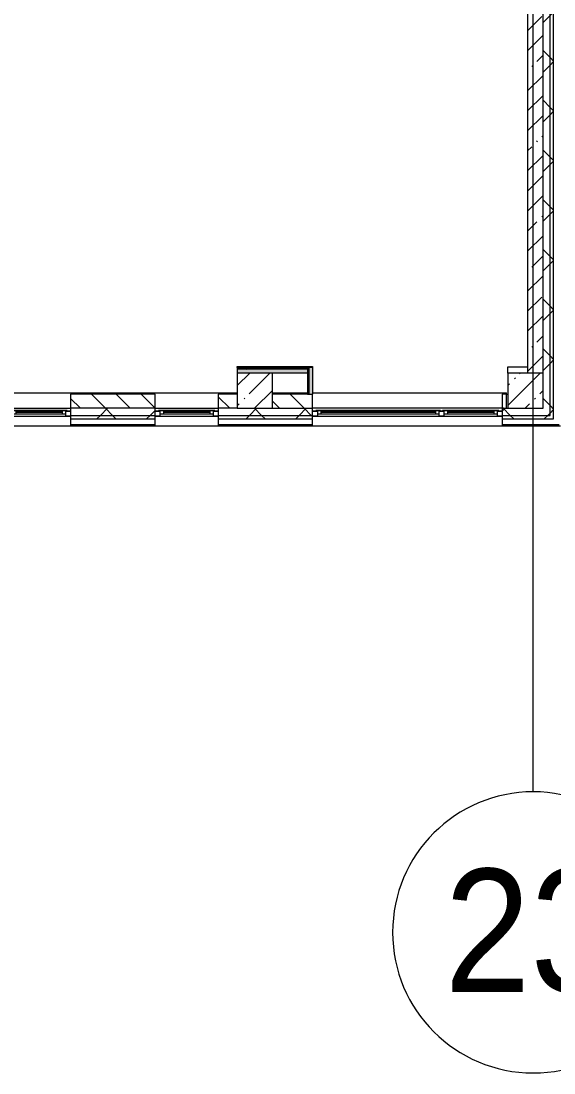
# Model space of a CAD drawing. Header units: millimetres. Extents: x 81632 to 272167, y -8553 to 29000.
# Drawn here: x 222236 to 229816, y -5906 to 9060 of the extents above; entities that cross this region are included whole.
import ezdxf

# ---------------------------------------------------------------- set-up
doc = ezdxf.new("R2010")
doc.units = ezdxf.units.MM
for name, color, linetype, lineweight, true_color in [('A-FLOR-1', 7, 'Continuous', 5, 0xaaaaaa), ('I-WALL-1', 7, 'Continuous', 5, 0xe7e7e7), ('I-WALL-2', 7, 'Continuous', 9, 0xe7e7e7)]:
    doc.layers.add(name, color=color, linetype=linetype, lineweight=lineweight, true_color=true_color)
for name, color, linetype, lineweight in [('A-GLAZ-3', 7, 'Continuous', 5), ('A-WALL', 7, 'Continuous', 9), ('A-WALL-2', 7, 'Continuous', 5), ('I-WALL-3', 7, 'Continuous', 5), ('S-COLS-1', 7, 'Continuous', 5), ('Оси', 7, 'Continuous', 9), ('Оси-1', 7, 'Continuous', 20)]:
    doc.layers.add(name, color=color, linetype=linetype, lineweight=lineweight)
doc.styles.add('Arial_1', font='arial.ttf', dxfattribs={"width": 0.9, "height": 1750})
pattern_1 = [(45, (144961.33, 0), (-353.5534, 353.5534), []), (135, (144961.33, 0), (-353.5534, -353.5534), [])]
pattern_2 = [(135, (144961.33, 0), (-176.7767, -176.7767), [])]
pattern_3 = [(45, (144961.3, 0), (-530.33, 530.33), []), (135, (144961.3, 0), (-530.33, -530.33), [])]

# ---------------------------------------------------------------- blocks, each defined once
blk = doc.blocks.new('BSC_Колонна _Прямоугольная - 500х500-V26-2_6_3_птичка')
at = {"layer": 'S-COLS-1'}
h = blk.add_hatch(dxfattribs=at)
h.set_pattern_fill('FP_61', color=256, style=0, pattern_type=2)
h.set_pattern_definition([(45, (-80600, -3800), (-285.1231, 285.1231), []), (45, (-80314.88, -3800), (-285.1231, 285.1231), [504.031, -100.806, 16.764, -84.042])])
h.paths.add_polyline_path([(-250, -250), (250, -250), (250, 250), (-250, 250), (-250, -57)])
for p, q in [((250, 250), (-250, 250)), ((-250, 250), (-250, -250)), ((250, -250), (250, 250)), ((-250, -250), (250, -250))]:
    blk.add_line(p, q, dxfattribs=at)
blk = doc.blocks.new('120_Окно_СКБ_2Ст - 120_Окно_СКБ_2Ст 2700х2500 _мал створка слева_-22808065-2_6_3_птичка')
at = {"layer": 'A-GLAZ-3'}
for p, q in [((-1350, -75), (-1350, -5)), ((-1350, -5), (-1280, -5)), ((1350, -5), (-1350, -5)), ((-1280, -75), (-1350, -75)), ((-1350, -75), (-1300, -75)), ((-1280, -75), (-1300, -75)), ((-1300, -75), (-1300, -85)), ((-1300, -85), (-500, -85)), ((-500, -85), (-1300, -85)), ((-1280, -5), (-1280, -75)), ((-520, -35), (-1280, -35)), ((-1280, -35), (-1280, -75)), ((-1230, -85), (-1230, -35)), ((-1230, -55), (-570, -55)), ((-570, -65), (-1230, -65)), ((-570, -85), (-570, -35)), ((-520, -75), (-520, -5)), ((-520, -5), (-450, -5)), ((-520, -75), (-520, -35)), ((-450, -75), (-520, -75)), ((-500, -75), (-520, -75)), ((-500, -75), (-470, -75)), ((-500, -85), (-500, -75)), ((-450, -75), (-470, -75)), ((-470, -75), (-470, -85)), ((-470, -85), (1300, -85)), ((1300, -85), (-470, -85)), ((-450, -5), (-450, -75)), ((1280, -35), (-450, -35)), ((-450, -35), (-450, -75)), ((-400, -85), (-400, -35)), ((-400, -55), (1230, -55)), ((1230, -65), (-400, -65)), ((1230, -85), (1230, -35)), ((1280, -75), (1280, -5)), ((1280, -5), (1350, -5)), ((1280, -75), (1280, -35)), ((1350, -75), (1280, -75)), ((1300, -75), (1280, -75)), ((1300, -75), (1350, -75)), ((1300, -85), (1300, -75)), ((1350, -5), (1350, -75))]:
    blk.add_line(p, q, dxfattribs=at)
blk = doc.blocks.new('120_Окно_СКБ_1Ст - 120_Окно_СКБ_1Ст 900х2500_h_-19906150-2_6_3_птичка')
at = {"layer": 'A-GLAZ-3'}
for p, q in [((-450, -75), (-450, -5)), ((-450, -5), (-380, -5)), ((450, -5), (-450, -5)), ((-380, -75), (-450, -75)), ((-450, -75), (-400, -75)), ((-380, -75), (-400, -75)), ((-400, -75), (-400, -85)), ((-400, -85), (400, -85)), ((400, -85), (-400, -85)), ((-380, -5), (-380, -75)), ((380, -35), (-380, -35)), ((-380, -35), (-380, -75)), ((-330, -85), (-330, -35)), ((-330, -55), (330, -55)), ((330, -65), (-330, -65)), ((330, -85), (330, -35)), ((380, -75), (380, -5)), ((380, -5), (450, -5)), ((380, -75), (380, -35)), ((450, -75), (380, -75)), ((400, -75), (380, -75)), ((400, -75), (450, -75)), ((400, -85), (400, -75)), ((450, -5), (450, -75))]:
    blk.add_line(p, q, dxfattribs=at)
blk = doc.blocks.new('BSC_Колонна _Прямоугольная - 500х500-V130-2_6_3_птичка')
at = {"layer": 'S-COLS-1'}
h = blk.add_hatch(dxfattribs=at)
h.set_pattern_fill('FP_148', color=256, style=0, pattern_type=2)
h.set_pattern_definition([(45, (-84450, -3800), (-285.1231, 285.1231), []), (45, (-84164.88, -3800), (-285.1231, 285.1231), [504.031, -100.806, 16.764, -84.042])])
h.paths.add_polyline_path([(-250, -250), (250, -250), (250, 250), (-250, 250), (-250, -57)])
for p, q in [((250, 250), (-250, 250)), ((-250, 250), (-250, -250)), ((250, -250), (250, 250)), ((-250, -250), (250, -250))]:
    blk.add_line(p, q, dxfattribs=at)
blk = doc.blocks.new('Ось сетки - D8-29747960-2_6_3_птичка')
at = {"layer": 'Оси-1'}
for start, end in [(360, 180), (180, 360)]:
    blk.add_arc((0, 0), 4, start, end, dxfattribs=at)

msp = doc.modelspace()

# ---------------------------------------------------------------- hatches: boundary and pattern name
at = {"layer": 'A-WALL-2'}
h = msp.add_hatch(dxfattribs=at)
h.set_pattern_fill('FP_65', color=256, style=0, pattern_type=2)
h.set_pattern_definition(pattern_1)
h.paths.add_polyline_path([(229661.3, 3450), (229761.3, 3450), (229761.3, 10250), (229661.3, 10250), (229661.3, 3550)])
h = msp.add_hatch(dxfattribs=at)
h.set_pattern_fill('FP_65', color=256, style=0, pattern_type=2)
h.set_pattern_definition(pattern_1)
h.paths.add_polyline_path([(229811.3, 3400), (229811.3, 10250), (229761.3, 10250), (229761.3, 3400)])
h = msp.add_hatch(dxfattribs=at)
h.set_pattern_fill('FP_75', color=256, style=0, pattern_type=2)
h.set_pattern_definition(pattern_2)
h.paths.add_polyline_path([(225311.3, 3550), (225311.3, 3750), (225041.3, 3750), (225041.3, 3550), (225133.9, 3550)])
h.paths.add_polyline_path([(222941.3, 3550), (224141.3, 3550), (224141.3, 3750), (222941.3, 3750), (222941.3, 3743.1)])
h.paths.add_polyline_path([(222041.3, 3550), (222041.3, 3750), (220941.3, 3750), (220941.3, 3550), (221532.1, 3550)])
h = msp.add_hatch(dxfattribs=at)
h.set_pattern_fill('FP_75', color=256, style=0, pattern_type=2)
h.set_pattern_definition(pattern_2)
h.paths.add_polyline_path([(225811.3, 3550), (226381.3, 3550), (226381.3, 3750), (225811.3, 3750), (225811.3, 3743.1)])
h.paths.add_polyline_path([(229141.3, 3550), (229141.3, 3750), (229081.3, 3750), (229081.3, 3550)])
h = msp.add_hatch(dxfattribs=at)
h.set_pattern_fill('FP_65', color=256, style=0, pattern_type=2)
h.set_pattern_definition(pattern_1)
h.paths.add_polyline_path([(229081.3, 3450), (229661.3, 3450), (229661.3, 3550), (229081.3, 3550)])
h.paths.add_polyline_path([(226381.3, 3450), (226381.3, 3550), (225041.3, 3550), (225041.3, 3450), (225811.3, 3450)])
h.paths.add_polyline_path([(222941.3, 3450), (224141.3, 3450), (224141.3, 3550), (222941.3, 3550)])
h.paths.add_polyline_path([(221532.1, 3450), (222041.3, 3450), (222041.3, 3550), (220661.3, 3550), (220661.3, 3450), (220941.3, 3450)])
h = msp.add_hatch(dxfattribs=at)
h.set_pattern_fill('FP_65', color=256, style=0, pattern_type=2)
h.set_pattern_definition(pattern_1)
h.paths.add_polyline_path([(229081.3, 3400), (229761.3, 3400), (229761.3, 3450), (229081.3, 3450)])
h.paths.add_polyline_path([(222941.3, 3400), (224141.3, 3400), (224141.3, 3450), (222941.3, 3450)])
h.paths.add_polyline_path([(221532.1, 3400), (222041.3, 3400), (222041.3, 3450), (220661.3, 3450), (220661.3, 3400)])
h.paths.add_polyline_path([(225133.9, 3400), (226381.3, 3400), (226381.3, 3450), (225041.3, 3450), (225041.3, 3400)])
at = {"layer": 'I-WALL-1'}
msp.add_hatch(color=256, dxfattribs=at).paths.add_polyline_path([(226311.3, 4055), (226311.3, 4105), (225311.3, 4105), (225311.3, 4055), (226034.4, 4055)])
at = {"layer": 'I-WALL-2'}
msp.add_hatch(color=256, dxfattribs=at).paths.add_polyline_path([(226336.3, 3750), (226386.3, 3750), (226386.3, 4130), (226336.3, 4130), (226336.3, 4055)])
at = {"layer": 'I-WALL-3'}
h = msp.add_hatch(dxfattribs=at)
h.set_pattern_fill('FP_73', color=256, style=0, pattern_type=2)
h.set_pattern_definition([(45, (144961.33, 0), (-285.1231, 285.1231), []), (45, (145246.45, 0), (-285.1231, 285.1231), [504.031, -100.806, 16.764, -84.042])])
h.paths.add_polyline_path([(229661.3, 4050), (229661.3, 10900), (229441.3, 10900), (229441.3, 4050)])
h.paths.add_polyline_path([(229441.3, 11550), (229661.3, 11550), (229661.3, 15150), (229441.3, 15150), (229441.3, 12200)])
h = msp.add_hatch(dxfattribs=at)
h.set_pattern_fill('FP_159', color=256, style=0, pattern_type=2)
h.set_pattern_definition(pattern_3)
h.paths.add_polyline_path([(226323.8, 4117.5), (226336.3, 4117.5), (226336.3, 4130), (225311.3, 4130), (225311.3, 4117.5), (226034.4, 4117.5)])
h = msp.add_hatch(dxfattribs=at)
h.set_pattern_fill('FP_159', color=256, style=0, pattern_type=2)
h.set_pattern_definition(pattern_3)
h.paths.add_polyline_path([(226311.3, 4105), (226323.8, 4105), (226323.8, 4117.5), (225311.3, 4117.5), (225311.3, 4105), (226034.4, 4105)])
h = msp.add_hatch(dxfattribs=at)
h.set_pattern_fill('FP_159', color=256, style=0, pattern_type=2)
h.set_pattern_definition(pattern_3)
h.paths.add_polyline_path([(226311.3, 3750), (226323.8, 3750), (226323.8, 4105), (226311.3, 4105), (226311.3, 4055)])
h = msp.add_hatch(dxfattribs=at)
h.set_pattern_fill('FP_159', color=256, style=0, pattern_type=2)
h.set_pattern_definition(pattern_3)
h.paths.add_polyline_path([(226323.8, 3750), (226336.3, 3750), (226336.3, 4117.5), (226323.8, 4117.5), (226323.8, 4055)])

# ---------------------------------------------------------------- linework, layer by layer
at = {"layer": 'A-FLOR-1'}
for p, q in [((225311.3, 4130), (225311.3, 4145)), ((225311.3, 4145), (226381.3, 4145)), ((226381.3, 4145), (226381.3, 4130)), ((229161.3, 4050), (229161.3, 4140)), ((229161.3, 4140), (229441.3, 4140)), ((229141.3, 3750), (229161.3, 3750))]:
    msp.add_line(p, q, dxfattribs=at)
at = {"layer": 'A-WALL'}
for p, q in [((229761.3, 3450), (229761.3, 10250)), ((229811.3, 3400), (229811.3, 10250)), ((226323.8, 4117.5), (225311.3, 4117.5)), ((226311.3, 4105), (225311.3, 4105)), ((226311.3, 4105), (226311.3, 4055)), ((226323.8, 3750), (226323.8, 4117.5)), ((226336.3, 3750), (226336.3, 4130)), ((224141.3, 3550), (222941.3, 3550)), ((222941.3, 3450), (224141.3, 3450)), ((225311.3, 3550), (225041.3, 3550)), ((225041.3, 3450), (226381.3, 3450)), ((225811.3, 3550), (226381.3, 3550)), ((229081.3, 3550), (229141.3, 3550)), ((229081.3, 3450), (229761.3, 3450)), ((222941.3, 3400), (224141.3, 3400)), ((222941.3, 3320), (224141.3, 3320)), ((225041.3, 3400), (226381.3, 3400)), ((225041.3, 3320), (226381.3, 3320)), ((229081.3, 3400), (229811.3, 3400)), ((229081.3, 3320), (229891.3, 3320))]:
    msp.add_line(p, q, dxfattribs=at)
at = {"layer": 'A-WALL-2'}
for p, q in [((229661.3, 4050), (229661.3, 4050)), ((222941.3, 3750), (222941.3, 3300)), ((224141.3, 3750), (222941.3, 3750)), ((224141.3, 3300), (224141.3, 3750)), ((225041.3, 3750), (225041.3, 3300)), ((225311.3, 3750), (225041.3, 3750)), ((226311.3, 3750), (225811.3, 3750)), ((226381.3, 3300), (226381.3, 3750)), ((229081.3, 3750), (229081.3, 3300)), ((229141.3, 3750), (229081.3, 3750)), ((229141.3, 3550), (229141.3, 3750)), ((222041.3, 3550), (222941.3, 3550)), ((224141.3, 3550), (225041.3, 3550)), ((229141.3, 3550), (229161.3, 3550)), ((220819.3, 3300), (229911.3, 3300))]:
    msp.add_line(p, q, dxfattribs=at)
at = {"layer": 'I-WALL-3'}
for p, q in [((229441.3, 10900), (229441.3, 4050)), ((229661.3, 4050), (229661.3, 10900)), ((226386.3, 4130), (225311.3, 4130)), ((225311.3, 4130), (225311.3, 4055)), ((225311.3, 4055), (226311.3, 4055)), ((226311.3, 4055), (226311.3, 3750)), ((226386.3, 3750), (226386.3, 4130)), ((221214.9, 3770), (225311.3, 3770)), ((225811.3, 3770), (226311.3, 3770)), ((226311.3, 3750), (226386.3, 3750)), ((226386.3, 3770), (229141.3, 3770)), ((229141.3, 3750), (229141.3, 3770)), ((229081.3, 3550), (226381.3, 3550))]:
    msp.add_line(p, q, dxfattribs=at)
at = {"layer": 'Оси'}
msp.add_line((229521.3, -1906.3), (229521.3, 9979), dxfattribs=at)

# ---------------------------------------------------------------- block references
at = {"layer": 'A-GLAZ-3', "rotation": 180}
for name, p in [('120_Окно_СКБ_1Ст - 120_Окно_СКБ_1Ст 900х2500_h_-19906150-2_6_3_птичка', (222491.3, 3435)), ('120_Окно_СКБ_1Ст - 120_Окно_СКБ_1Ст 900х2500_h_-19906150-2_6_3_птичка', (224591.3, 3435)), ('120_Окно_СКБ_2Ст - 120_Окно_СКБ_2Ст 2700х2500 _мал створка слева_-22808065-2_6_3_птичка', (227731.3, 3435))]:
    msp.add_blockref(name, p, dxfattribs=at)
at = {"layer": 'S-COLS-1'}
for name, p in [('BSC_Колонна _Прямоугольная - 500х500-V26-2_6_3_птичка', (225561.3, 3800)), ('BSC_Колонна _Прямоугольная - 500х500-V130-2_6_3_птичка', (229411.3, 3800))]:
    msp.add_blockref(name, p, dxfattribs=at)
at = {"layer": 'Оси-1', "xscale": 499.9999999999995, "yscale": 499.9999999999995, "zscale": 499.9999999999995}
msp.add_blockref('Ось сетки - D8-29747960-2_6_3_птичка', (229521.3, -3906.3), dxfattribs=at)

# ---------------------------------------------------------------- texts
at = {"layer": 'Оси', "insert": (228258.3, -3003), "char_height": 1750, "width": 3030.379, "attachment_point": 1, "style": 'Arial_1'}
msp.add_mtext('23', dxfattribs=at)

doc.saveas('drawing.dxf')
